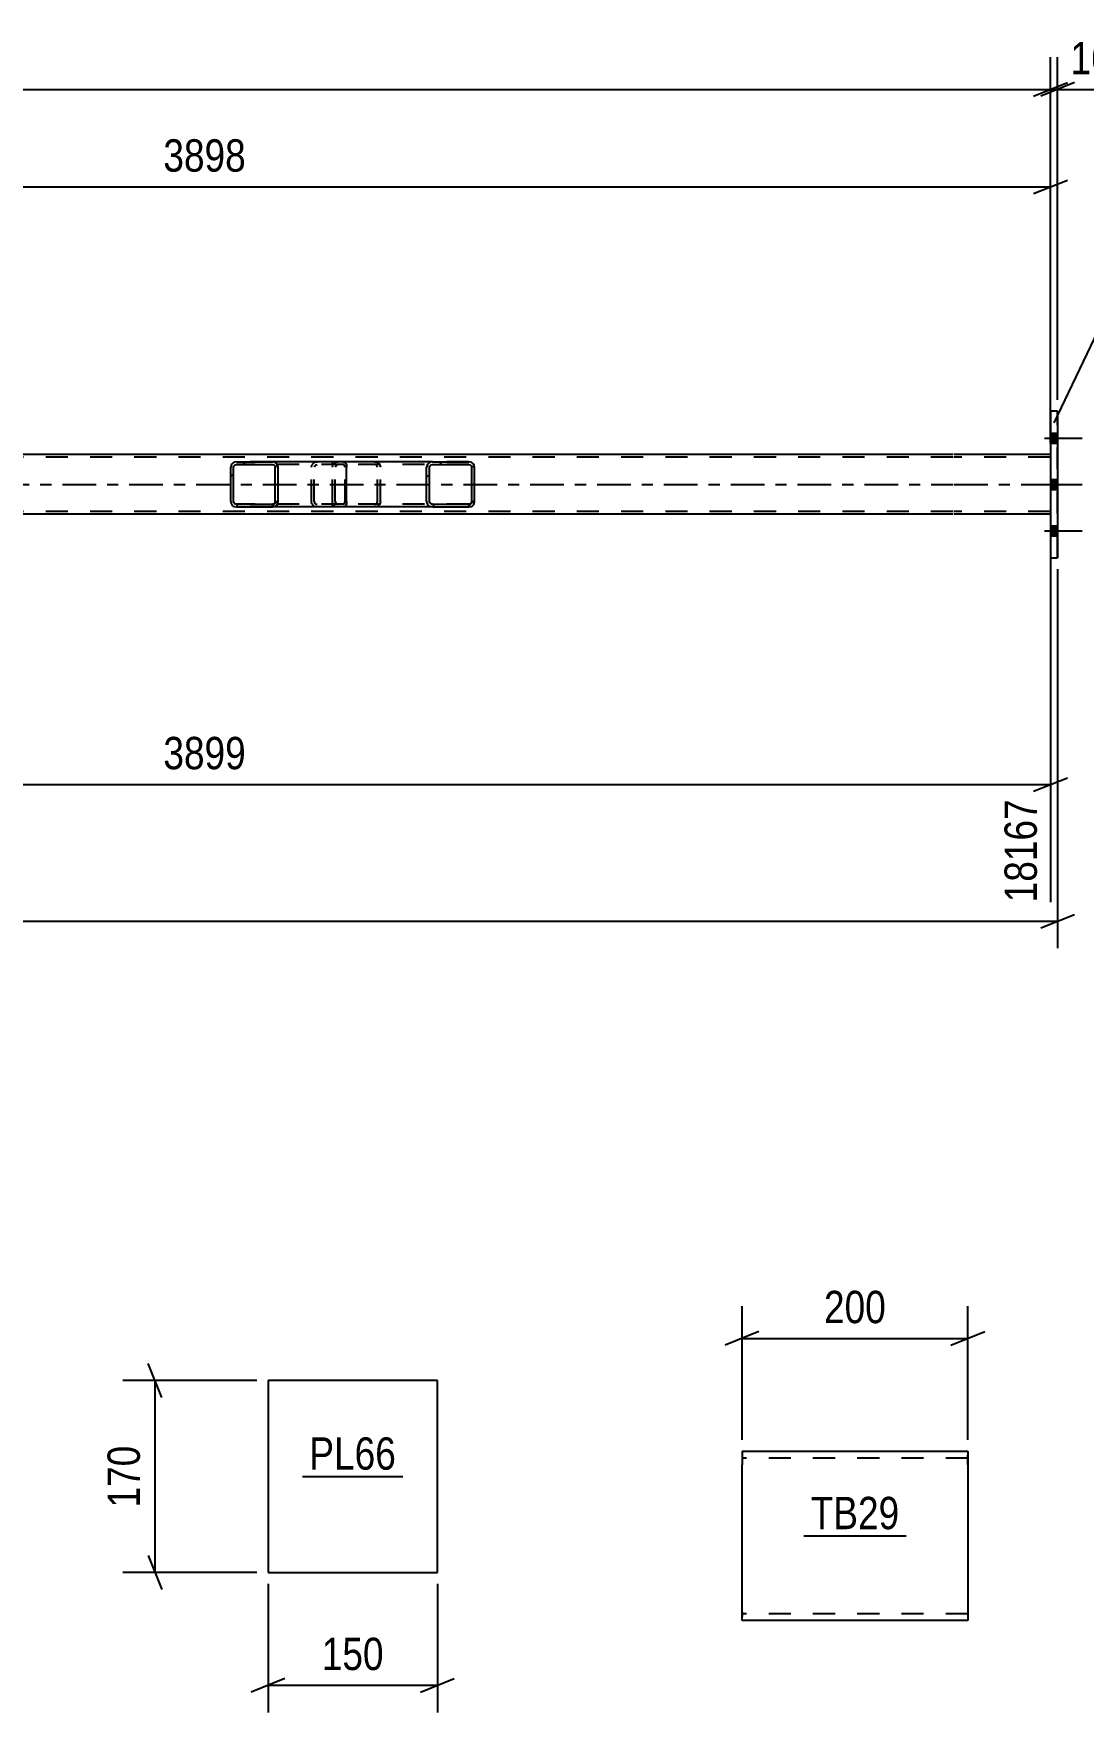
# Model space of a CAD drawing. Header units: millimetres. Extents: x 0 to 841, y 0 to 594.
# Drawn here: x 650.2 to 743.2, y 132.2 to 281 of the extents above; entities that cross this region are included whole.
import ezdxf

# ---------------------------------------------------------------- set-up
doc = ezdxf.new("R2010")
doc.units = ezdxf.units.MM
doc.linetypes.add('DXK_LINE_DOT2', pattern=[3.9198, 1.9599, -1.9599])
doc.linetypes.add('DXK_LINE_DOT3', pattern=[5.9187, 2.979, -0.9799, 0.9799, -0.9799])
doc.styles.add('Arial Narrow', font='ARIALN.TTF', dxfattribs={"height": 0.2})

# ---------------------------------------------------------------- blocks, each defined once
blk = doc.blocks.new('Part-248143587-3542 - 3433')
at = {"linetype": 'Continuous'}
h = blk.add_hatch(dxfattribs=at)
h.set_pattern_fill('', scale=0.7, style=0, pattern_type=0)
h.set_pattern_definition([(45, (671.8231, 242.7308), (-1.57154, 1.57154), [])])
h.paths.add_polyline_path([(671.86, 242.55), (671.82, 242.73), (671.71, 242.89), (671.55, 242.99), (671.36, 243.03), (668.17, 243.03), (667.98, 242.99), (667.82, 242.89), (667.71, 242.73), (667.67, 242.55), (667.67, 239.51), (667.71, 239.32), (667.82, 239.17), (667.98, 239.06), (668.17, 239.03), (671.36, 239.03), (671.55, 239.06), (671.71, 239.17), (671.82, 239.32), (671.86, 239.51)])
h.paths.add_polyline_path([(671.59, 239.42), (671.54, 239.34), (671.45, 239.29), (671.36, 239.27), (668.17, 239.27), (668.08, 239.29), (668, 239.34), (667.94, 239.42), (667.92, 239.51), (667.92, 242.55), (667.94, 242.64), (668, 242.72), (668.08, 242.77), (668.17, 242.79), (671.36, 242.79), (671.45, 242.77), (671.54, 242.72), (671.59, 242.64), (671.61, 242.55), (671.61, 239.51)])
at = {"color": 2, "linetype": 'Continuous'}
for p, q in [((667.71, 242.73), (667.67, 242.55)), ((667.67, 239.51), (667.67, 242.55)), ((667.92, 242.55), (667.94, 242.64)), ((667.92, 239.51), (667.92, 242.55)), ((667.94, 242.64), (668, 242.72)), ((668.17, 243.03), (667.98, 242.99)), ((668, 242.72), (668.08, 242.77)), ((668.08, 242.77), (668.17, 242.79)), ((668.17, 243.03), (671.36, 243.03)), ((668.17, 242.79), (671.36, 242.79)), ((677.66, 243.03), (671.36, 243.03)), ((671.55, 242.99), (671.36, 243.03)), ((671.36, 242.79), (671.45, 242.77)), ((671.45, 242.77), (671.54, 242.72)), ((671.54, 242.72), (671.59, 242.64)), ((671.59, 242.64), (671.61, 242.55)), ((671.61, 239.51), (671.61, 242.55)), ((671.86, 242.55), (671.82, 242.73)), ((671.86, 239.51), (671.86, 242.55)), ((677.66, 243.03), (677.76, 242.99)), ((677.76, 242.99), (677.85, 242.89)), ((677.85, 242.89), (677.91, 242.73)), ((677.91, 242.73), (677.93, 242.55)), ((677.93, 239.51), (677.93, 242.55)), ((667.67, 239.51), (667.71, 239.32)), ((667.94, 239.42), (667.92, 239.51)), ((671.61, 239.51), (671.59, 239.42)), ((671.82, 239.32), (671.86, 239.51)), ((677.93, 239.51), (677.91, 239.32)), ((668, 239.34), (667.94, 239.42)), ((667.98, 239.06), (668.17, 239.03)), ((668.08, 239.29), (668, 239.34)), ((668.17, 239.27), (668.08, 239.29)), ((668.17, 239.27), (671.36, 239.27)), ((668.17, 239.03), (671.36, 239.03)), ((671.45, 239.29), (671.36, 239.27)), ((671.36, 239.03), (671.55, 239.06)), ((677.66, 239.03), (671.36, 239.03)), ((671.54, 239.34), (671.45, 239.29)), ((671.59, 239.42), (671.54, 239.34)), ((677.76, 239.06), (677.66, 239.03)), ((677.85, 239.17), (677.76, 239.06)), ((677.91, 239.32), (677.85, 239.17))]:
    blk.add_line(p, q, dxfattribs=at)
at = {"color": 7, "linetype": 'DXK_LINE_DOT2'}
for p, q in [((671.36, 243.03), (668.17, 243.03)), ((677.66, 242.79), (668.17, 242.79)), ((674.82, 242.55), (674.86, 242.73)), ((674.82, 239.51), (674.82, 242.55)), ((675.09, 242.64), (675.07, 242.55)), ((675.07, 239.51), (675.07, 242.55)), ((675.15, 242.72), (675.09, 242.64)), ((675.13, 242.99), (675.32, 243.03)), ((675.15, 242.72), (675.17, 242.73)), ((675.17, 242.73), (675.23, 242.77)), ((675.23, 242.77), (675.32, 242.79)), ((676.67, 242.79), (676.67, 243.03)), ((677.71, 242.77), (677.66, 242.79)), ((677.75, 242.72), (677.71, 242.77)), ((677.78, 242.64), (677.75, 242.72)), ((677.79, 242.55), (677.78, 242.64)), ((677.79, 239.51), (677.79, 242.55)), ((674.86, 239.32), (674.82, 239.51)), ((675.07, 239.51), (675.09, 239.42)), ((677.78, 239.42), (677.79, 239.51)), ((677.66, 239.27), (668.17, 239.27)), ((671.36, 239.03), (668.17, 239.03)), ((675.09, 239.42), (675.15, 239.34)), ((675.32, 239.03), (675.13, 239.06)), ((675.15, 239.34), (675.17, 239.32)), ((675.17, 239.32), (675.23, 239.29)), ((675.23, 239.29), (675.32, 239.27)), ((676.67, 239.03), (676.67, 239.27)), ((677.66, 239.27), (677.71, 239.29)), ((677.71, 239.29), (677.75, 239.34)), ((677.75, 239.34), (677.78, 239.42))]:
    blk.add_line(p, q, dxfattribs=at)
at = {"color": 2, "linetype": 'Continuous'}
for centre, start, end in [((668.16, 242.53), 111.1941, 156.1506), ((671.37, 242.53), 23.8494, 68.8059), ((668.16, 239.52), 203.8494, 248.8059), ((671.37, 239.52), 291.1941, 336.1506)]:
    blk.add_arc(centre, 0.492, start, end, dxfattribs=at)
at = {"color": 7, "linetype": 'DXK_LINE_DOT2'}
for centre, start, end in [((675.31, 242.53), 111.1941, 156.1506), ((675.31, 239.52), 203.8494, 248.8059)]:
    blk.add_arc(centre, 0.492, start, end, dxfattribs=at)
blk = doc.blocks.new('Part-248143587-3631 - 3433')
at = {"color": 7, "linetype": 'DXK_LINE_DOT2'}
for p, q in [((731.64, 243.43), (72.73, 243.43)), ((740.26, 243.43), (731.74, 243.43)), ((740.26, 243.67), (740.26, 238.39)), ((731.64, 238.63), (72.73, 238.63)), ((740.26, 238.63), (731.74, 238.63))]:
    blk.add_line(p, q, dxfattribs=at)
at = {"color": 2, "linetype": 'Continuous'}
for p, q in [((731.64, 243.67), (595.65, 243.67)), ((740.26, 243.67), (731.74, 243.67)), ((731.64, 238.39), (595.65, 238.39)), ((740.26, 238.39), (731.74, 238.39))]:
    blk.add_line(p, q, dxfattribs=at)
at = {"color": 7, "linetype": 'DXK_LINE_DOT3'}
for p, q in [((72.73, 241.03), (731.64, 241.03)), ((731.74, 241.03), (740.26, 241.03))]:
    blk.add_line(p, q, dxfattribs=at)
blk = doc.blocks.new('Part-248143587-3561 - 3433')
at = {"linetype": 'Continuous'}
h = blk.add_hatch(dxfattribs=at)
h.set_pattern_fill('', scale=0.7, style=0, pattern_type=0)
h.set_pattern_definition([(45, (689.2338, 242.7308), (-1.57154, 1.57154), [])])
h.paths.add_polyline_path([(689.27, 242.55), (689.23, 242.73), (689.12, 242.89), (688.96, 242.99), (688.76, 243.03), (685.53, 243.03), (685.33, 242.99), (685.17, 242.89), (685.05, 242.73), (685.02, 242.55), (685.02, 239.51), (685.05, 239.32), (685.17, 239.17), (685.33, 239.06), (685.53, 239.03), (688.76, 239.03), (688.96, 239.06), (689.12, 239.17), (689.23, 239.32), (689.27, 239.51)])
h.paths.add_polyline_path([(689, 239.42), (688.94, 239.34), (688.86, 239.29), (688.76, 239.27), (685.53, 239.27), (685.43, 239.29), (685.35, 239.34), (685.29, 239.42), (685.27, 239.51), (685.27, 242.55), (685.29, 242.64), (685.35, 242.72), (685.43, 242.77), (685.53, 242.79), (688.76, 242.79), (688.86, 242.77), (688.94, 242.72), (689, 242.64), (689.02, 242.55), (689.02, 239.51)])
at = {"color": 7, "linetype": 'DXK_LINE_DOT2'}
for p, q in [((676.67, 242.55), (676.71, 242.73)), ((676.67, 239.51), (676.67, 242.55)), ((676.94, 242.64), (676.92, 242.55)), ((676.92, 239.51), (676.92, 242.55)), ((677, 242.72), (676.94, 242.64)), ((676.98, 242.99), (677.18, 243.03)), ((677.08, 242.77), (677, 242.72)), ((677.18, 242.79), (677.08, 242.77)), ((677.66, 243.03), (677.18, 243.03)), ((688.76, 242.79), (677.18, 242.79)), ((680.41, 243.03), (680.61, 242.99)), ((680.51, 242.77), (680.41, 242.79)), ((680.59, 242.72), (680.51, 242.77)), ((680.65, 242.64), (680.59, 242.72)), ((680.67, 242.55), (680.65, 242.64)), ((680.67, 239.51), (680.67, 242.55)), ((680.88, 242.73), (680.92, 242.55)), ((680.92, 239.51), (680.92, 242.55)), ((688.76, 243.03), (685.53, 243.03)), ((676.71, 239.32), (676.67, 239.51)), ((676.92, 239.51), (676.94, 239.42)), ((680.65, 239.42), (680.67, 239.51)), ((680.92, 239.51), (680.88, 239.32)), ((676.94, 239.42), (677, 239.34)), ((677.18, 239.03), (676.98, 239.06)), ((677, 239.34), (677.08, 239.29)), ((677.08, 239.29), (677.18, 239.27)), ((688.76, 239.27), (677.18, 239.27)), ((677.66, 239.03), (677.18, 239.03)), ((680.41, 239.27), (680.51, 239.29)), ((680.61, 239.06), (680.41, 239.03)), ((680.51, 239.29), (680.59, 239.34)), ((680.59, 239.34), (680.65, 239.42)), ((685.53, 239.03), (688.76, 239.03))]:
    blk.add_line(p, q, dxfattribs=at)
at = {"color": 2, "linetype": 'Continuous'}
for p, q in [((685.53, 243.03), (677.66, 243.03)), ((685.05, 242.73), (685.02, 242.55)), ((685.02, 239.51), (685.02, 242.55)), ((685.27, 242.55), (685.29, 242.64)), ((685.27, 239.51), (685.27, 242.55)), ((685.29, 242.64), (685.35, 242.72)), ((685.53, 243.03), (685.33, 242.99)), ((685.35, 242.72), (685.43, 242.77)), ((685.43, 242.77), (685.53, 242.79)), ((685.53, 243.03), (688.76, 243.03)), ((685.53, 242.79), (688.76, 242.79)), ((688.96, 242.99), (688.76, 243.03)), ((688.76, 242.79), (688.86, 242.77)), ((688.86, 242.77), (688.94, 242.72)), ((688.94, 242.72), (689, 242.64)), ((689, 242.64), (689.02, 242.55)), ((689.02, 239.51), (689.02, 242.55)), ((689.27, 242.55), (689.23, 242.73)), ((689.27, 239.51), (689.27, 242.55)), ((685.02, 239.51), (685.05, 239.32)), ((685.29, 239.42), (685.27, 239.51)), ((689.02, 239.51), (689, 239.42)), ((689.23, 239.32), (689.27, 239.51)), ((685.53, 239.03), (677.66, 239.03)), ((685.35, 239.34), (685.29, 239.42)), ((685.33, 239.06), (685.53, 239.03)), ((685.43, 239.29), (685.35, 239.34)), ((685.53, 239.27), (685.43, 239.29)), ((685.53, 239.27), (688.76, 239.27)), ((685.53, 239.03), (688.76, 239.03)), ((688.86, 239.29), (688.76, 239.27)), ((688.76, 239.03), (688.96, 239.06)), ((688.94, 239.34), (688.86, 239.29)), ((689, 239.42), (688.94, 239.34))]:
    blk.add_line(p, q, dxfattribs=at)
at = {"color": 7, "linetype": 'DXK_LINE_DOT2'}
for centre, start, end in [((677.16, 242.53), 110.7583, 155.68), ((680.43, 242.53), 24.32, 69.2417), ((677.16, 239.53), 204.32, 249.2417), ((680.43, 239.53), 290.7583, 335.68)]:
    blk.add_arc(centre, 0.496, start, end, dxfattribs=at)
at = {"color": 2, "linetype": 'Continuous'}
for centre, start, end in [((685.51, 242.53), 110.7583, 155.68), ((688.78, 242.53), 24.32, 69.2417), ((685.51, 239.53), 204.32, 249.2417), ((688.78, 239.53), 290.7583, 335.68)]:
    blk.add_arc(centre, 0.496, start, end, dxfattribs=at)
blk = doc.blocks.new('Part-248143587-3590 - 3433')
at = {"color": 2, "linetype": 'Continuous'}
for p, q in [((740.9, 247.53), (740.26, 247.53)), ((740.26, 247.53), (740.26, 234.53)), ((740.9, 247.53), (740.9, 234.53)), ((740.26, 234.53), (740.9, 234.53))]:
    blk.add_line(p, q, dxfattribs=at)
at = {"color": 7, "linetype": 'DXK_LINE_DOT2'}
blk.add_line((740.9, 234.53), (740.9, 247.53), dxfattribs=at)
blk = doc.blocks.new('Bolt-248143587-3660 - 3433')
at = {"linetype": 'Continuous'}
for points in [[(740.9, 244.69), (740.9, 245.57), (740.26, 245.57), (740.26, 244.69)], [(740.9, 244.69), (740.9, 245.57), (740.26, 245.57), (740.26, 244.69)], [(740.9, 244.69), (740.9, 245.57), (740.26, 245.57), (740.26, 244.69)], [(740.9, 240.59), (740.9, 241.47), (740.26, 241.47), (740.26, 240.59)], [(740.9, 240.59), (740.9, 241.47), (740.26, 241.47), (740.26, 240.59)], [(740.9, 236.49), (740.9, 237.37), (740.26, 237.37), (740.26, 236.49)], [(740.9, 236.49), (740.9, 237.37), (740.26, 237.37), (740.26, 236.49)], [(740.9, 236.49), (740.9, 237.37), (740.26, 237.37), (740.26, 236.49)]]:
    blk.add_hatch(color=1, dxfattribs=at).paths.add_polyline_path(points)
at = {"color": 1, "linetype": 'Continuous'}
for p, q in [((740.26, 245.57), (740.9, 245.57)), ((740.26, 245.57), (740.9, 245.57)), ((740.26, 245.57), (740.9, 245.57)), ((739.74, 245.13), (743.06, 245.13)), ((739.74, 245.13), (743.06, 245.13)), ((739.74, 245.13), (743.06, 245.13)), ((740.26, 244.69), (740.9, 244.69)), ((740.26, 244.69), (740.9, 244.69)), ((740.26, 244.69), (740.9, 244.69)), ((739.74, 241.03), (743.06, 241.03)), ((739.74, 241.03), (743.06, 241.03)), ((740.26, 241.47), (740.9, 241.47)), ((740.26, 241.47), (740.9, 241.47)), ((740.26, 240.59), (740.9, 240.59)), ((740.26, 240.59), (740.9, 240.59)), ((739.74, 236.93), (743.06, 236.93)), ((739.74, 236.93), (743.06, 236.93)), ((739.74, 236.93), (743.06, 236.93)), ((740.26, 237.37), (740.9, 237.37)), ((740.26, 237.37), (740.9, 237.37)), ((740.26, 237.37), (740.9, 237.37)), ((740.26, 236.49), (740.9, 236.49)), ((740.26, 236.49), (740.9, 236.49)), ((740.26, 236.49), (740.9, 236.49))]:
    blk.add_line(p, q, dxfattribs=at)
blk = doc.blocks.new('Part-248143587-19176 - 19175')
at = {"color": 2, "linetype": 'Continuous'}
for p, q in [((712.95, 155.38), (712.95, 154.18)), ((712.95, 155.38), (732.95, 155.38)), ((732.95, 155.38), (732.95, 155.29)), ((732.95, 155.29), (732.95, 154.18)), ((712.95, 141.12), (712.95, 154.18)), ((732.95, 154.18), (732.95, 140.38)), ((712.95, 140.47), (712.95, 141.12)), ((712.95, 140.38), (712.95, 140.47)), ((732.95, 140.38), (712.95, 140.38))]:
    blk.add_line(p, q, dxfattribs=at)
at = {"color": 7, "linetype": 'DXK_LINE_DOT2'}
for p, q in [((732.95, 154.78), (712.95, 154.78)), ((732.95, 154.18), (732.95, 155.03)), ((712.95, 141.12), (712.95, 140.73)), ((712.95, 140.98), (712.95, 141.03)), ((732.95, 140.98), (712.95, 140.98)), ((732.95, 140.98), (732.95, 141.03))]:
    blk.add_line(p, q, dxfattribs=at)
blk = doc.blocks.new('Part-248143587-19184 - 19183')
at = {"color": 2, "linetype": 'Continuous'}
for p, q in [((670.97, 161.65), (670.97, 144.65)), ((685.97, 161.65), (670.97, 161.65)), ((685.97, 144.65), (685.97, 161.65)), ((670.97, 144.65), (685.97, 144.65))]:
    blk.add_line(p, q, dxfattribs=at)
blk = doc.blocks.new('StraightDimension-248143587-3686 - 3433')
at = {"color": 7, "linetype": 'Continuous'}
for p, q in [((590.45, 236.99), (590.45, 204.01)), ((740.26, 237.39), (740.26, 204.01)), ((591.95, 215.05), (588.95, 213.85)), ((590.45, 214.45), (740.26, 214.45)), ((738.76, 213.85), (741.76, 215.05))]:
    blk.add_line(p, q, dxfattribs=at)
at = {"color": 0}
blk.add_wipeout([(669.61, 215.2), (669.61, 219.4), (661.1, 219.4), (661.1, 215.2)], dxfattribs=at)
at = {"color": 3, "style": 'Arial Narrow'}
blk.add_text('3899', height=2.863, dxfattribs=at).set_placement((661.7, 215.8))
at = {"color": 0, "linetype": 'Continuous'}
blk.add_wipeout([(739.66, 213.75), (735.46, 213.75), (735.46, 203.41), (739.66, 203.41)], dxfattribs=at)
at = {"color": 3, "linetype": 'Continuous', "style": 'Arial Narrow'}
blk.add_text('18167', height=2.863, rotation=90.0002, dxfattribs=at).set_placement((739.06, 204.01))
blk = doc.blocks.new('StraightDimension-248143587-3715 - 3433')
at = {"color": 7, "linetype": 'Continuous'}
for p, q in [((740.9, 233.53), (740.9, 199.94)), ((63.47, 202.34), (740.9, 202.34)), ((739.4, 201.74), (742.4, 202.94))]:
    blk.add_line(p, q, dxfattribs=at)
blk = doc.blocks.new('StraightDimension-248143587-3726 - 3433')
at = {"color": 7, "linetype": 'Continuous'}
for p, q in [((590.45, 245.07), (590.45, 270.24)), ((740.26, 244.67), (740.26, 270.24)), ((591.95, 267.99), (588.95, 266.79)), ((738.76, 266.79), (741.76, 267.99)), ((590.45, 267.39), (740.26, 267.39))]:
    blk.add_line(p, q, dxfattribs=at)
at = {"color": 0}
blk.add_wipeout([(669.61, 268.14), (669.61, 272.34), (661.1, 272.34), (661.1, 268.14)], dxfattribs=at)
at = {"color": 3, "style": 'Arial Narrow'}
blk.add_text('3898', height=2.863, dxfattribs=at).set_placement((661.7, 268.74))
blk = doc.blocks.new('StraightDimension-248143587-3755 - 3433')
at = {"color": 7, "linetype": 'Continuous'}
for p, q in [((740.26, 248.53), (740.26, 278.87)), ((740.9, 248.53), (740.9, 278.87)), ((738.76, 275.42), (741.76, 276.62)), ((742.4, 276.62), (739.4, 275.42)), ((740.26, 276.02), (740.9, 276.02)), ((740.9, 276.02), (746.81, 276.02)), ((740.9, 276.02), (746.81, 276.02))]:
    blk.add_line(p, q, dxfattribs=at)
at = {"color": 0}
blk.add_wipeout([(746.28, 276.77), (746.28, 280.97), (741.43, 280.97), (741.43, 276.77)], dxfattribs=at)
at = {"color": 3, "style": 'Arial Narrow'}
blk.add_text('16', height=2.863, dxfattribs=at).set_placement((742.03, 277.37))
blk = doc.blocks.new('StraightDimension-248143587-3765 - 3433')
at = {"color": 7, "linetype": 'Continuous'}
for p, q in [((740.26, 248.53), (740.26, 278.87)), ((64.11, 276.02), (740.26, 276.02)), ((738.76, 275.42), (741.76, 276.62))]:
    blk.add_line(p, q, dxfattribs=at)
blk = doc.blocks.new('StraightDimension-248143587-19450 - 19175')
at = {"color": 7, "linetype": 'Continuous'}
for p, q in [((712.95, 156.38), (712.95, 168.23)), ((732.95, 156.38), (732.95, 168.23)), ((714.45, 165.98), (711.45, 164.78)), ((712.95, 165.38), (732.95, 165.38)), ((731.45, 164.78), (734.45, 165.98))]:
    blk.add_line(p, q, dxfattribs=at)
at = {"color": 0}
blk.add_wipeout([(726.3, 166.13), (726.3, 170.33), (719.61, 170.33), (719.61, 166.13)], dxfattribs=at)
at = {"color": 3, "style": 'Arial Narrow'}
blk.add_text('200', height=2.863, dxfattribs=at).set_placement((720.21, 166.73))
blk = doc.blocks.new('StraightDimension-248143587-19454 - 19183')
at = {"color": 7, "linetype": 'Continuous'}
for p, q in [((661.57, 160.15), (660.37, 163.15)), ((669.97, 161.65), (658.12, 161.65)), ((660.97, 144.65), (660.97, 161.65)), ((660.37, 146.15), (661.57, 143.15)), ((669.97, 144.65), (658.12, 144.65))]:
    blk.add_line(p, q, dxfattribs=at)
at = {"color": 0}
blk.add_wipeout([(660.22, 156.49), (656.02, 156.49), (656.02, 149.8), (660.22, 149.8)], dxfattribs=at)
at = {"color": 3, "style": 'Arial Narrow'}
blk.add_text('170', height=2.863, rotation=90.0002, dxfattribs=at).set_placement((659.62, 150.4))
blk = doc.blocks.new('StraightDimension-248143587-19458 - 19183')
at = {"color": 7, "linetype": 'Continuous'}
for p, q in [((670.97, 143.65), (670.97, 132.25)), ((685.97, 143.65), (685.97, 132.25)), ((672.47, 135.25), (669.47, 134.05)), ((670.97, 134.65), (685.97, 134.65)), ((684.47, 134.05), (687.47, 135.25))]:
    blk.add_line(p, q, dxfattribs=at)
at = {"color": 0}
blk.add_wipeout([(681.81, 135.4), (681.81, 139.6), (675.13, 139.6), (675.13, 135.4)], dxfattribs=at)
at = {"color": 3, "style": 'Arial Narrow'}
blk.add_text('150', height=2.863, dxfattribs=at).set_placement((675.73, 136))
blk = doc.blocks.new('Mark-248143587-3586 - 3433')
at = {"color": 0}
blk.add_wipeout([(751.31, 255.24), (751.31, 258.24), (745.1, 258.24), (745.1, 255.24)], dxfattribs=at)
blk.add_wipeout([(751.31, 255.24), (751.31, 258.24), (745.1, 258.24), (745.1, 255.24)], dxfattribs=at)
at = {"color": 30, "linetype": 'Continuous'}
for p, q in [((740.6, 246.49), (744.5, 254.64)), ((744.5, 254.64), (751.91, 254.64))]:
    blk.add_line(p, q, dxfattribs=at)
at = {"color": 3, "style": 'Arial Narrow'}
blk.add_text('SP4', height=2.863, dxfattribs=at).set_placement((745.1, 255.24))
blk = doc.blocks.new('Mark-248143587-19635 - 19175')
at = {"color": 0}
blk.add_wipeout([(726.88, 148.48), (726.88, 151.48), (719.03, 151.48), (719.03, 148.48)], dxfattribs=at)
blk.add_wipeout([(726.88, 148.48), (726.88, 151.48), (719.03, 151.48), (719.03, 148.48)], dxfattribs=at)
at = {"color": 30, "linetype": 'Continuous'}
blk.add_line((718.43, 147.88), (727.48, 147.88), dxfattribs=at)
at = {"color": 3, "style": 'Arial Narrow'}
blk.add_text('TB29', height=2.863, dxfattribs=at).set_placement((719.03, 148.48))
blk = doc.blocks.new('Mark-248143587-19638 - 19183')
at = {"color": 0}
blk.add_wipeout([(682.31, 153.75), (682.31, 156.75), (674.63, 156.75), (674.63, 153.75)], dxfattribs=at)
blk.add_wipeout([(682.31, 153.75), (682.31, 156.75), (674.63, 156.75), (674.63, 153.75)], dxfattribs=at)
at = {"color": 30, "linetype": 'Continuous'}
blk.add_line((674.03, 153.15), (682.91, 153.15), dxfattribs=at)
at = {"color": 3, "style": 'Arial Narrow'}
blk.add_text('PL66', height=2.863, dxfattribs=at).set_placement((674.63, 153.75))

msp = doc.modelspace()

# ---------------------------------------------------------------- block references
for name in ['Part-248143587-3590 - 3433', 'Bolt-248143587-3660 - 3433', 'Part-248143587-3631 - 3433', 'Part-248143587-3542 - 3433', 'Part-248143587-3561 - 3433', 'StraightDimension-248143587-19450 - 19175', 'StraightDimension-248143587-19454 - 19183', 'Part-248143587-19184 - 19183', 'Part-248143587-19176 - 19175']:
    msp.add_blockref(name, (0, 0))

# ---------------------------------------------------------------- next in the draw order: block references
for name in ['StraightDimension-248143587-3726 - 3433', 'StraightDimension-248143587-3686 - 3433', 'Mark-248143587-19638 - 19183', 'Mark-248143587-19635 - 19175', 'StraightDimension-248143587-19458 - 19183']:
    msp.add_blockref(name, (0, 0))

# ---------------------------------------------------------------- next in the draw order: block references
for name in ['StraightDimension-248143587-3755 - 3433', 'StraightDimension-248143587-3715 - 3433']:
    msp.add_blockref(name, (0, 0))

# ---------------------------------------------------------------- next in the draw order: block references
msp.add_blockref('StraightDimension-248143587-3765 - 3433', (0, 0))

# ---------------------------------------------------------------- next in the draw order: block references
msp.add_blockref('Mark-248143587-3586 - 3433', (0, 0))

doc.saveas('drawing.dxf')
